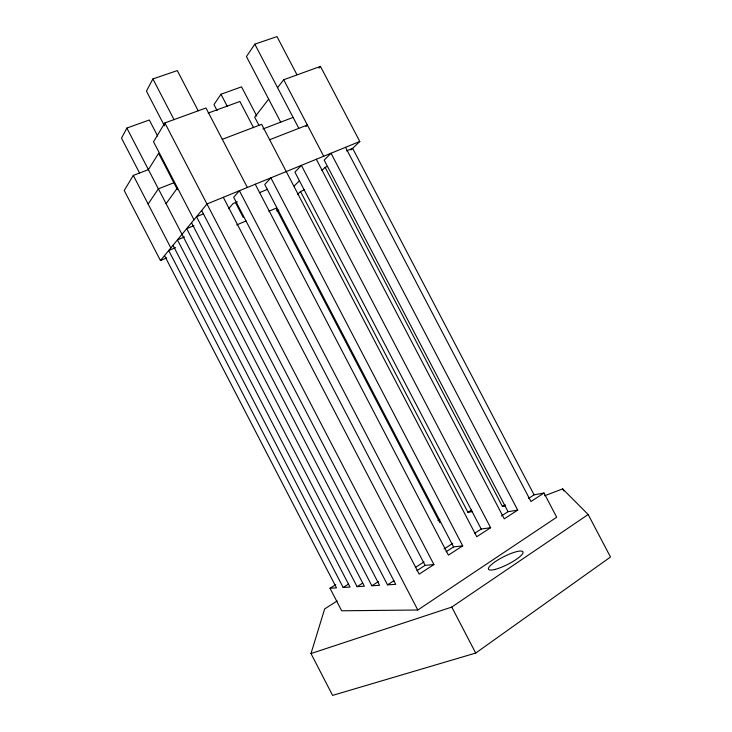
<?xml version="1.0" encoding="UTF-8"?>
<svg xmlns="http://www.w3.org/2000/svg" width="732" height="732" viewBox="0 0 732 732"><rect width="100%" height="100%" fill="white"/><g stroke="black" fill="none" stroke-linecap="round" stroke-linejoin="round"><path stroke-width="1.1" d="M544.59 495.756L562.661 488.903L588.171 514.505L610.488 557.025L475.699 653.063L332.584 695.4L310.99 653.548L324.651 608.923L337.187 600.945M157.645 136.051L149.319 120.002L126.856 128.073L121.512 138.165L139.51 172.917M198.198 110.761L177.3 70.601L152.897 78.928L146.437 91.125L164.48 125.877M177.446 189.625L158.624 153.336L148.395 169.641L133.297 175.405L124.22 190.503L160.464 260.546L166.759 257.856M247.361 187.474L205.985 107.988L164.865 122.93L153.537 141.761L193.998 219.756M256.804 116.104L241.542 86.852L220.963 94.245L213.973 104.585L217.093 110.578M296.89 74.627L276.989 36.6L254.818 44.167L246.437 56.556L280.722 122.198M148.102 203.999L158.405 188.838L173.887 182.753M166.091 203.67L177.473 187.904M268.671 99.131L254.699 117.175L258.89 125.19M277.556 87.675L283.696 79.742L320.451 66.383L359.796 141.477L351.049 149.923M160.464 260.546L206.964 203.999L359.796 141.477M319.051 68.085L320.451 66.383M228.723 208.538L233.124 203.56L237.314 201.831M305.921 126.618L307.367 125.007L269.632 139.73M294.154 186.056L299.525 180.639M297.64 194.319L300.513 191.5L304.585 189.78M321.924 170.483L325.127 167.335L327.103 166.512M310.99 653.548L451.772 607.075L588.171 514.505M335.75 584.639L330.004 588.244L341.67 610.781L417.807 610.012L556.695 517.231L544.013 493.029L534.086 494.832L528.55 498.419M433.911 564.555L425.1 565.351L233.682 197.283L239.41 190.723L433.911 564.555L419.18 574.126L223.306 197.311M462.697 545.862L453.575 546.923L264.746 184.51L270.867 177.858L462.697 545.862L448.414 555.14L255.258 184.244M490.614 527.717L481.208 529.044L294.905 172.112L301.392 165.368L490.614 527.717L476.761 536.721L261.608 124.339L222.299 139.327M517.707 510.113L508.035 511.686L324.194 160.079L331.029 153.244L517.707 510.113L504.266 518.851L316.315 159.265M544.013 493.029L530.956 501.512L345.513 147.315M415.41 567.446L424.029 561.892M444.141 548.927L452.76 543.364M416.901 570.658L425.1 565.351M446.044 551.8L453.575 546.923M474.812 533.189L481.208 529.044M501.374 515.996L508.035 511.686M203.478 213.826L196.515 216.709L387.521 584.841L393.926 580.714M325.127 167.335L502.399 506.425L505.117 504.677M193.934 225.63L186.687 228.649L371.838 585.765L378.517 581.501M184.501 236.93L177.437 239.904L357.079 586.643L362.669 583.084M300.513 191.5L467.949 512.354L471.71 509.975M175.607 247.599L168.708 250.518L343.152 587.467L348.633 584.008M437.974 520.479L439.831 519.317M276.705 210.972L278.791 210.084M236.656 224.953L246.108 220.936M268.873 211.255L276.037 208.208L439.914 522.749M259.311 192.726L267.683 189.249M346.593 150.865L352.641 148.376L534.086 494.832M262.953 128.96L293.093 117.395M208.199 113.076L239.886 101.464L253.574 127.707M467.949 512.354L472.076 511.65M502.399 506.425L505.483 505.894M330.004 588.244L336.491 587.86L164.526 255.605M343.152 587.467L350.015 587.055L173.008 245.284M357.079 586.643L364.353 586.213L158.405 188.838M371.838 585.765L379.56 585.307L191.528 222.766M387.521 584.841L395.738 584.356L201.657 210.45M562.661 488.903L563.722 490.925M283.696 79.742L323.7 156.245M254.818 44.167L298.793 128.301M220.963 94.245L227.176 106.167M451.772 607.075L475.699 653.063M235.494 202.59L243.17 217.349M152.897 78.928L174.06 119.664M164.865 122.93L417.807 610.012M126.856 128.073L158.377 188.902M133.297 175.405L170.849 247.919M494.942 569.441A19.316 4.337 -26.8 0 0 522.886 553.127A19.316 4.337 -26.8 0 0 499.325 559.102A19.316 4.337 -26.8 0 0 494.942 569.441"/></g></svg>
